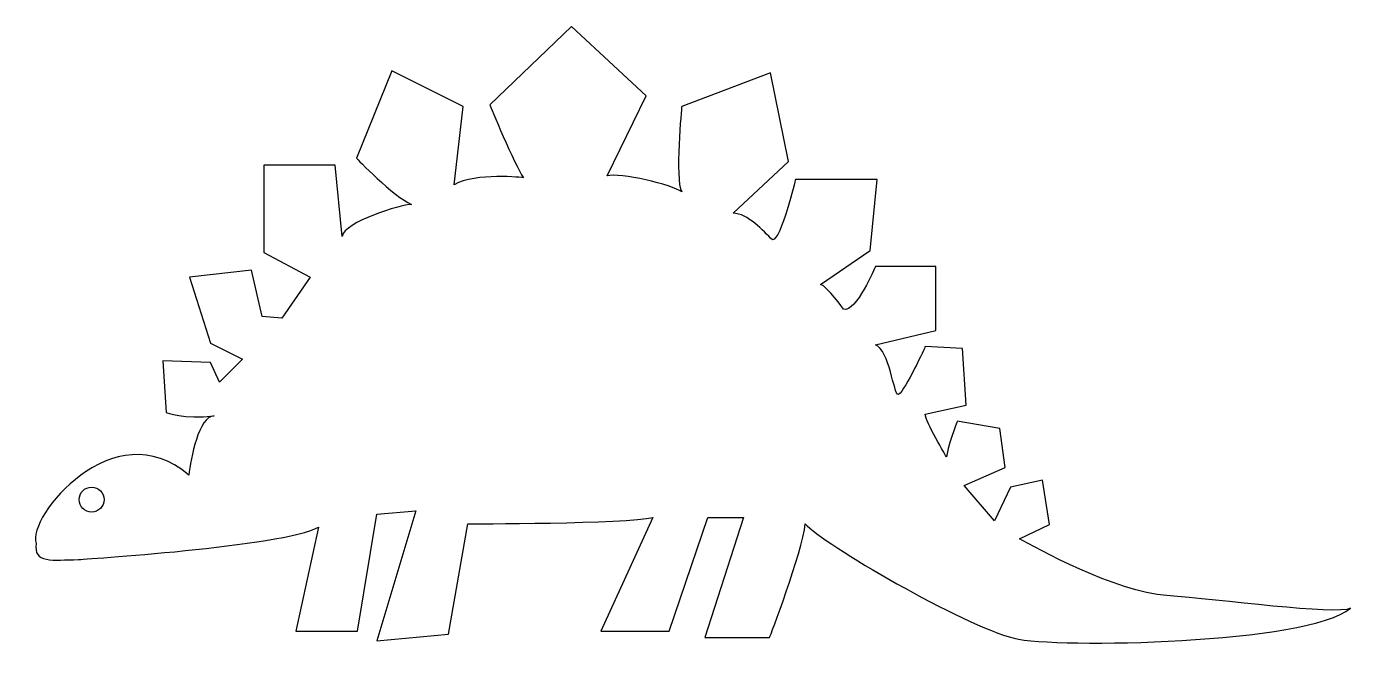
# Model space of a CAD drawing. Header units: centimetres. Extents: x -10.8 to 10.6, y -5.1 to 5.
import ezdxf

# ---------------------------------------------------------------- set-up
doc = ezdxf.new("R2010")
doc.units = ezdxf.units.CM
doc.header["$MEASUREMENT"] = 0
doc.layers.add('Camada 1', color=7, linetype='Continuous')

msp = doc.modelspace()

# ---------------------------------------------------------------- linework, layer by layer
at = {"layer": 'Camada 1'}
for points, knots in [([(10.60625, -4.40903), (9.92579, -4.98479), (5.8397, -5.05744), (5.17938, -4.8933), (5.17938, -4.8933), (4.3702, -4.69211), (2.07373, -3.362), (1.812, -3.04796), (1.812, -3.04796), (1.75964, -3.51921), (1.23603, -4.88012), (1.23603, -4.88012), (1.23603, -4.88012), (1.23603, -4.88012), (0.1892, -4.88012), (0.1892, -4.88012), (0.1892, -4.88012), (0.1892, -4.88012), (0.81729, -2.94326), (0.81729, -2.94326), (0.81729, -2.94326), (0.81729, -2.94326), (0.24154, -2.94326), (0.24154, -2.94326), (0.24154, -2.94326), (0.24154, -2.94326), (-0.38658, -4.77542), (-0.38658, -4.77542), (-0.38658, -4.77542), (-0.38658, -4.77542), (-1.48585, -4.77542), (-1.48585, -4.77542), (-1.48585, -4.77542), (-1.48585, -4.77542), (-0.64836, -2.94326), (-0.64836, -2.94326), (-0.64836, -2.94326), (-1.06712, -3.04796), (-3.63207, -3.04796), (-3.63207, -3.04796), (-3.63207, -3.04796), (-3.63207, -3.04796), (-3.94621, -4.82779), (-3.94621, -4.82779), (-3.94621, -4.82779), (-3.94621, -4.82779), (-5.09784, -4.93246), (-5.09784, -4.93246), (-5.09784, -4.93246), (-5.09784, -4.93246), (-4.46964, -2.83857), (-4.46964, -2.83857), (-4.46964, -2.83857), (-4.46964, -2.83857), (-5.09784, -2.89093), (-5.09784, -2.89093), (-5.09784, -2.89093), (-5.09784, -2.89093), (-5.4119, -4.77545), (-5.4119, -4.77545), (-5.4119, -4.77545), (-5.4119, -4.77545), (-6.40649, -4.77545), (-6.40649, -4.77545), (-6.40649, -4.77545), (-6.40649, -4.77545), (-6.04009, -3.10029), (-6.04009, -3.10029), (-6.04009, -3.10029), (-6.61585, -3.41454), (-9.9137, -3.6239), (-9.9137, -3.6239), (-9.9137, -3.6239), (-10.33201, -3.63173), (-10.64736, -3.68907), (-10.59423, -3.36217), (-10.59423, -3.36217), (-10.75126, -2.94326), (-9.33794, -1.21579), (-8.13395, -2.2628), (-8.13395, -2.2628), (-8.09566, -1.99734), (-7.98102, -1.30924), (-7.72295, -1.30924), (-7.72295, -1.30924), (-8.21031, -1.36658), (-8.49704, -1.2519), (-8.49704, -1.2519), (-8.49704, -1.2519), (-8.49704, -1.2519), (-8.55438, -0.42047), (-8.55438, -0.42047), (-8.55438, -0.42047), (-8.55438, -0.42047), (-7.78029, -0.44912), (-7.78029, -0.44912), (-7.78029, -0.44912), (-7.78029, -0.44912), (-7.63689, -0.76442), (-7.63689, -0.76442), (-7.63689, -0.76442), (-7.63689, -0.76442), (-7.26417, -0.39181), (-7.26417, -0.39181), (-7.26417, -0.39181), (-7.26417, -0.39181), (-7.78029, -0.13366), (-7.78029, -0.13366), (-7.78029, -0.13366), (-7.78029, -0.13366), (-8.12435, 0.92727), (-8.12435, 0.92727), (-8.12435, 0.92727), (-8.12435, 0.92727), (-7.12084, 1.04191), (-7.12084, 1.04191), (-7.12084, 1.04191), (-7.12084, 1.04191), (-6.94878, 0.29647), (-6.94878, 0.29647), (-6.94878, 0.29647), (-6.94878, 0.29647), (-6.6334, 0.26782), (-6.6334, 0.26782), (-6.6334, 0.26782), (-6.6334, 0.26782), (-6.17469, 0.92727), (-6.17469, 0.92727), (-6.17469, 0.92727), (-6.17469, 0.92727), (-6.92013, 1.32856), (-6.92013, 1.32856), (-6.92013, 1.32856), (-6.92013, 1.32856), (-6.92012, 2.73358), (-6.92012, 2.73358), (-6.92012, 2.73358), (-6.92012, 2.73358), (-5.77323, 2.73358), (-5.77323, 2.73358), (-5.77323, 2.73358), (-5.77323, 2.73358), (-5.65859, 1.58666), (-5.65859, 1.58666), (-5.65859, 1.58666), (-5.62994, 1.81597), (-4.71233, 2.10278), (-4.54035, 2.10278), (-4.54035, 2.10278), (-4.82705, 2.21742), (-5.42919, 2.84822), (-5.42919, 2.84822), (-5.42919, 2.84822), (-5.42919, 2.84822), (-4.85573, 4.2531), (-4.85573, 4.2531), (-4.85573, 4.2531), (-4.85573, 4.2531), (-3.70892, 3.67964), (-3.70892, 3.67964), (-3.70892, 3.67964), (-3.70892, 3.67964), (-3.85224, 2.41808), (-3.85224, 2.41808), (-3.85224, 2.41808), (-3.5081, 2.61871), (-2.734, 2.53272), (-2.734, 2.53272), (-2.734, 2.53272), (-2.8774, 2.73354), (-3.27878, 3.70829), (-3.27878, 3.70829), (-3.27878, 3.70829), (-3.27878, 3.70829), (-1.95987, 4.96989), (-1.95987, 4.96989), (-1.95987, 4.96989), (-1.95987, 4.96989), (-0.75562, 3.85165), (-0.75562, 3.85165), (-0.75562, 3.85165), (-0.75562, 3.85165), (-1.38641, 2.56141), (-1.38641, 2.56141), (-1.38641, 2.56141), (-1.18567, 2.61875), (-0.32548, 2.41809), (-0.18216, 2.30344), (-0.18216, 2.30344), (-0.2968, 2.50407), (-0.18216, 3.67967), (-0.18216, 3.67967), (-0.18216, 3.67967), (-0.18216, 3.67967), (1.25138, 4.22445), (1.25138, 4.22445), (1.25138, 4.22445), (1.25138, 4.22445), (1.53819, 2.79091), (1.53819, 2.79091), (1.53819, 2.79091), (1.53819, 2.79091), (0.64927, 1.9593), (0.64927, 1.9593), (0.64927, 1.9593), (0.87856, 1.9593), (1.13655, 1.67284), (1.28004, 1.52935), (1.28004, 1.52935), (1.42355, 1.52935), (1.65286, 2.5041), (1.65286, 2.5041), (1.65286, 2.5041), (1.65286, 2.5041), (2.97175, 2.50411), (2.97175, 2.50411), (2.97175, 2.50411), (2.97175, 2.50411), (2.85708, 1.35719), (2.85708, 1.35719), (2.85708, 1.35719), (2.85708, 1.35719), (2.05433, 0.81241), (2.05433, 0.81241), (2.05433, 0.81241), (2.16897, 0.78376), (2.42694, 0.41112), (2.42694, 0.41112), (2.42694, 0.41112), (2.62779, 0.35378), (2.94306, 1.09922), (2.94306, 1.09922), (2.94306, 1.09922), (2.94306, 1.09922), (3.918, 1.09922), (3.918, 1.09922), (3.918, 1.09922), (3.918, 1.09922), (3.918, 0.06697), (3.918, 0.06697), (3.918, 0.06697), (3.918, 0.06697), (2.94306, -0.16234), (2.94306, -0.16234), (2.94306, -0.16234), (3.17237, -0.24833), (3.22989, -0.96511), (3.31588, -0.96511), (3.31588, -0.96511), (3.43052, -0.87912), (3.74583, -0.19099), (3.74583, -0.19099), (3.74583, -0.19099), (3.74583, -0.19099), (4.34797, -0.21967), (4.34797, -0.21967), (4.34797, -0.21967), (4.34797, -0.21967), (4.40528, -1.13727), (4.40528, -1.13727), (4.40528, -1.13727), (4.40528, -1.13727), (3.74583, -1.28059), (3.74583, -1.28059), (3.74583, -1.28059), (3.74583, -1.39523), (4.08997, -1.96869), (4.08997, -1.96869), (4.08997, -1.96869), (4.08997, -1.85405), (4.26195, -1.39523), (4.26195, -1.39523), (4.26195, -1.39523), (4.26195, -1.39523), (4.95008, -1.50987), (4.95008, -1.50987), (4.95008, -1.50987), (4.95008, -1.50987), (5.03607, -2.14066), (5.03607, -2.14066), (5.03607, -2.14066), (5.03607, -2.14066), (4.37662, -2.42749), (4.37662, -2.42749), (4.37662, -2.42749), (4.37662, -2.42749), (4.86409, -3.00095), (4.86409, -3.00095), (4.86409, -3.00095), (4.86409, -3.00095), (5.12224, -2.45615), (5.12224, -2.45615), (5.12224, -2.45615), (5.12224, -2.45615), (5.63818, -2.34148), (5.63818, -2.34148), (5.63818, -2.34148), (5.63818, -2.34148), (5.75304, -3.05826), (5.75304, -3.05826), (5.75304, -3.05826), (5.75304, -3.05826), (5.26557, -3.28757), (5.26557, -3.28757), (5.26557, -3.28757), (5.52354, -3.43108), (6.81963, -4.14818), (7.64518, -4.20517), (7.64518, -4.20517), (8.47659, -4.2625), (10.38458, -4.52688), (10.60625, -4.40903)], [0, 0, 0, 0, 0.01265823, 0.01265823, 0.01265823, 0.01265823, 0.02531646, 0.02531646, 0.02531646, 0.02531646, 0.03797468, 0.03797468, 0.03797468, 0.03797468, 0.05063291, 0.05063291, 0.05063291, 0.05063291, 0.06329114, 0.06329114, 0.06329114, 0.06329114, 0.07594937, 0.07594937, 0.07594937, 0.07594937, 0.08860759, 0.08860759, 0.08860759, 0.08860759, 0.10126582, 0.10126582, 0.10126582, 0.10126582, 0.11392405, 0.11392405, 0.11392405, 0.11392405, 0.12658228, 0.12658228, 0.12658228, 0.12658228, 0.13924051, 0.13924051, 0.13924051, 0.13924051, 0.15189873, 0.15189873, 0.15189873, 0.15189873, 0.16455696, 0.16455696, 0.16455696, 0.16455696, 0.17721519, 0.17721519, 0.17721519, 0.17721519, 0.18987342, 0.18987342, 0.18987342, 0.18987342, 0.20253165, 0.20253165, 0.20253165, 0.20253165, 0.21518987, 0.21518987, 0.21518987, 0.21518987, 0.2278481, 0.2278481, 0.2278481, 0.2278481, 0.24050633, 0.24050633, 0.24050633, 0.24050633, 0.25316456, 0.25316456, 0.25316456, 0.25316456, 0.26582278, 0.26582278, 0.26582278, 0.26582278, 0.27848101, 0.27848101, 0.27848101, 0.27848101, 0.29113924, 0.29113924, 0.29113924, 0.29113924, 0.30379747, 0.30379747, 0.30379747, 0.30379747, 0.3164557, 0.3164557, 0.3164557, 0.3164557, 0.32911392, 0.32911392, 0.32911392, 0.32911392, 0.34177215, 0.34177215, 0.34177215, 0.34177215, 0.35443038, 0.35443038, 0.35443038, 0.35443038, 0.36708861, 0.36708861, 0.36708861, 0.36708861, 0.37974684, 0.37974684, 0.37974684, 0.37974684, 0.39240506, 0.39240506, 0.39240506, 0.39240506, 0.40506329, 0.40506329, 0.40506329, 0.40506329, 0.41772152, 0.41772152, 0.41772152, 0.41772152, 0.43037975, 0.43037975, 0.43037975, 0.43037975, 0.44303797, 0.44303797, 0.44303797, 0.44303797, 0.4556962, 0.4556962, 0.4556962, 0.4556962, 0.46835443, 0.46835443, 0.46835443, 0.46835443, 0.48101266, 0.48101266, 0.48101266, 0.48101266, 0.49367089, 0.49367089, 0.49367089, 0.49367089, 0.50632911, 0.50632911, 0.50632911, 0.50632911, 0.51898734, 0.51898734, 0.51898734, 0.51898734, 0.53164557, 0.53164557, 0.53164557, 0.53164557, 0.5443038, 0.5443038, 0.5443038, 0.5443038, 0.55696203, 0.55696203, 0.55696203, 0.55696203, 0.56962025, 0.56962025, 0.56962025, 0.56962025, 0.58227848, 0.58227848, 0.58227848, 0.58227848, 0.59493671, 0.59493671, 0.59493671, 0.59493671, 0.60759494, 0.60759494, 0.60759494, 0.60759494, 0.62025316, 0.62025316, 0.62025316, 0.62025316, 0.63291139, 0.63291139, 0.63291139, 0.63291139, 0.64556962, 0.64556962, 0.64556962, 0.64556962, 0.65822785, 0.65822785, 0.65822785, 0.65822785, 0.67088608, 0.67088608, 0.67088608, 0.67088608, 0.6835443, 0.6835443, 0.6835443, 0.6835443, 0.69620253, 0.69620253, 0.69620253, 0.69620253, 0.70886076, 0.70886076, 0.70886076, 0.70886076, 0.72151899, 0.72151899, 0.72151899, 0.72151899, 0.73417722, 0.73417722, 0.73417722, 0.73417722, 0.74683544, 0.74683544, 0.74683544, 0.74683544, 0.75949367, 0.75949367, 0.75949367, 0.75949367, 0.7721519, 0.7721519, 0.7721519, 0.7721519, 0.78481013, 0.78481013, 0.78481013, 0.78481013, 0.79746835, 0.79746835, 0.79746835, 0.79746835, 0.81012658, 0.81012658, 0.81012658, 0.81012658, 0.82278481, 0.82278481, 0.82278481, 0.82278481, 0.83544304, 0.83544304, 0.83544304, 0.83544304, 0.84810127, 0.84810127, 0.84810127, 0.84810127, 0.86075949, 0.86075949, 0.86075949, 0.86075949, 0.87341772, 0.87341772, 0.87341772, 0.87341772, 0.88607595, 0.88607595, 0.88607595, 0.88607595, 0.89873418, 0.89873418, 0.89873418, 0.89873418, 0.91139241, 0.91139241, 0.91139241, 0.91139241, 0.92405063, 0.92405063, 0.92405063, 0.92405063, 0.93670886, 0.93670886, 0.93670886, 0.93670886, 0.94936709, 0.94936709, 0.94936709, 0.94936709, 0.96202532, 0.96202532, 0.96202532, 0.96202532, 0.97468354, 0.97468354, 0.97468354, 0.97468354, 1, 1, 1, 1]), ([(-9.70121, -2.85762), (-9.5904, -2.85762), (-9.50047, -2.76771), (-9.50047, -2.65677), (-9.50047, -2.65677), (-9.50047, -2.54588), (-9.59038, -2.45595), (-9.70121, -2.45595), (-9.70121, -2.45595), (-9.81204, -2.45595), (-9.90195, -2.54586), (-9.90195, -2.65677), (-9.90195, -2.65677), (-9.90195, -2.76771), (-9.81205, -2.85762), (-9.70121, -2.85762)], [0, 0, 0, 0, 0.2, 0.2, 0.2, 0.2, 0.4, 0.4, 0.4, 0.4, 0.6, 0.6, 0.6, 0.6, 1, 1, 1, 1])]:
    msp.add_open_spline(points, degree=3, knots=knots, dxfattribs=at)

doc.saveas('drawing.dxf')
